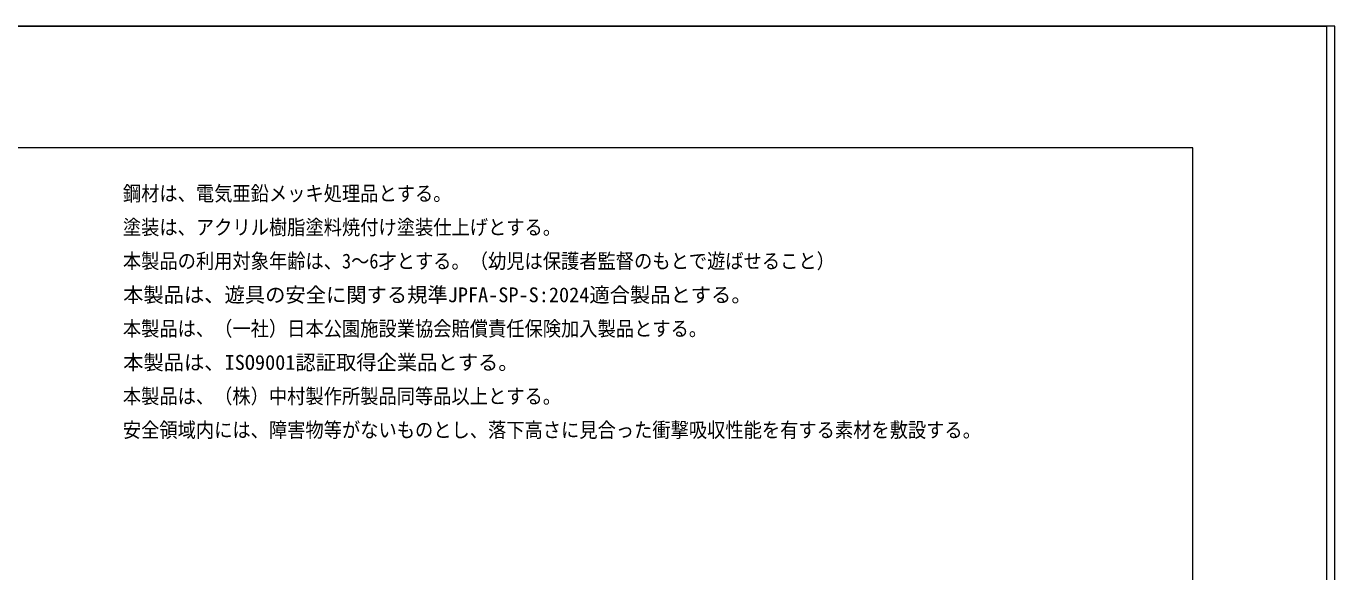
# Model space of a CAD drawing. Units: millimetres, scale not verified. Extents: x 0 to 420, y 0 to 297.
# Drawn here: x 259 to 420.2, y 229.7 to 297 of the extents above; entities that cross this region are included whole.
import ezdxf
from ezdxf.enums import TextEntityAlignment as Align

# ---------------------------------------------------------------- set-up
doc = ezdxf.new("R2010")
doc.units = ezdxf.units.MM
doc.header["$LTSCALE"] = 0.5
for name, color, linetype, lineweight in [('DEFPOINTS_3', 7, 'Continuous', 0), ('LY_2', 7, 'Continuous', 0), ('LY_5', 7, 'Continuous', 0), ('LY_6', 7, 'Continuous', 0)]:
    doc.layers.add(name, color=color, linetype=linetype, lineweight=lineweight)
doc.styles.add('ＭＳ ゴシック', font='')
doc.styles.get('ＭＳ ゴシック').set_extended_font_data('MS Gothic')

msp = doc.modelspace()

# ---------------------------------------------------------------- linework, layer by layer
at = {"layer": 'DEFPOINTS_3'}
for p, q in [((420.25, 297), (0.25, 297)), ((420.25, 0), (420.25, 297))]:
    msp.add_line(p, q, dxfattribs=at)
at = {"layer": 'LY_2'}
for p, q in [((402.75, 282), (17.75, 282)), ((402.75, 15), (402.75, 282))]:
    msp.add_line(p, q, dxfattribs=at)
at = {"layer": 'LY_5'}
for p, q in [((419.248, 296.9601), (1.252, 296.9601)), ((419.248, 0.0399), (419.248, 296.9601))]:
    msp.add_line(p, q, dxfattribs=at)

# ---------------------------------------------------------------- texts
at = {"layer": 'LY_6', "style": 'ＭＳ ゴシック', "width": 0.9}
for s, p in [('鋼材は、電気亜鉛メッキ処理品とする。', (270.8802, 274.8999)), ('塗装は、アクリル樹脂塗料焼付け塗装仕上げとする。', (270.8802, 270.7333)), ('本製品の利用対象年齢は、3～6才とする。（幼児は保護者監督のもとで遊ばせること）', (270.8834, 266.5666)), ('本製品は、（一社）日本公園施設業協会賠償責任保険加入製品とする。', (270.8802, 258.2333)), ('本製品は、（株）中村製作所製品同等品以上とする。', (270.8802, 249.8999)), ('安全領域内には、障害物等がないものとし、落下高さに見合った衝撃吸収性能を有する素材を敷設する。', (270.8802, 245.7333))]:
    msp.add_text(s, height=1.833, dxfattribs=at).set_placement(p, align=Align.BOTTOM_LEFT)
at = {"layer": 'LY_6', "style": 'ＭＳ ゴシック'}
for s, p in [('本製品は、遊具の安全に関する規準JPFA-SP-S:2024適合製品とする。', (270.9127, 262.3999)), ('本製品は、ISO9001認証取得企業品とする。', (270.9159, 254.0666))]:
    msp.add_text(s, height=1.833, dxfattribs=at).set_placement(p, align=Align.BOTTOM_LEFT)

doc.saveas('drawing.dxf')
